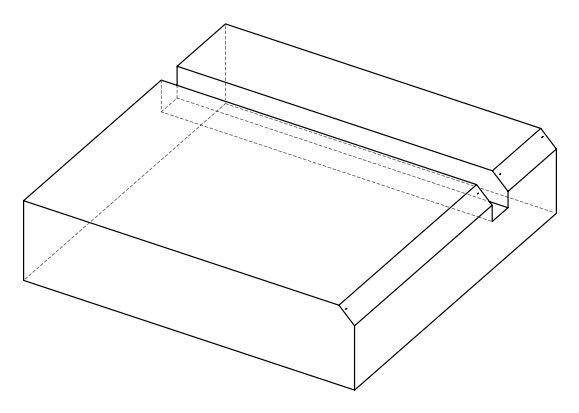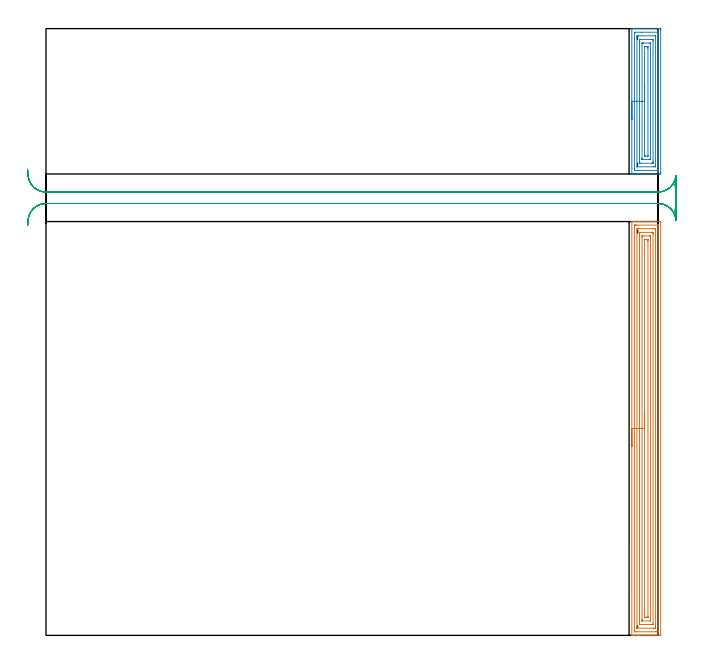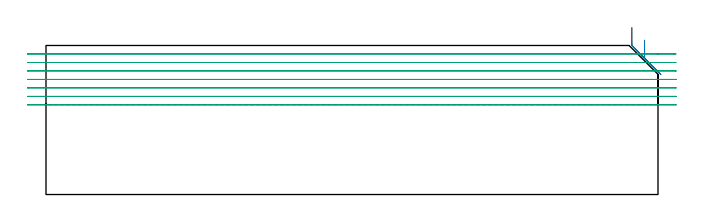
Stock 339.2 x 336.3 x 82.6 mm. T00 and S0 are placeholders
(PLAN: 3 operations, 1 tool changes, 26.3 min)
(1 AREA_MILL | FG_CHAMFER_SURFACE | UGT0205_001 | 11.3 min | 30309 mm3)
(2 AREA_MILL_1 | FG_CHAMFER_SURFACE_1 | UGT0205_001 | 4.16 min | 11263 mm3)
(3 MILL_RECTANGULAR_SLOT | SLOT_RECTANGULAR | UGT0201_094 | Follow Part, ap 5, ae 75% | 10.81 min | 291664 mm3)
(TOOL UGT0205_001 | Chamfer Mill 20 x 3 x 45 deg. | D20 FL50 Z2)
(TOOL UGT0201_094 | End mill 20 mm | D20 FL38 Z4)
(OP 1 AREA_MILL)
G17 G21 G94 G90
T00 M6
G54
G17 G0 G90 X324.7 Y104.7 S1061 M3
G43 Z92.6 H0
G94 G1 Y104.738 Z91.728 F250.
Y104.852 Z90.864
Y105.041 Z90.012
Y105.303 Z89.18
Y105.637 Z88.374
Y106.04 Z87.6
Y106.508 Z86.864
Y107.04 Z86.172
Y107.629 Z85.529
Y108.272 Z84.94
Y108.964 Z84.408
Y109.7 Z83.94
Y110.474 Z83.537
Y111.28 Z83.203
Y112.112 Z82.941
Y112.963 Z82.752
Y113.828 Z82.638
Y114.7 Z82.6
Y229.254
X324.703 Y229.392 Z82.588
X324.715 Y229.4 Z82.576
X325.019 Z82.28
X325.491 Z81.808
X326.07 Z81.225
X328.128 Z79.17
X328.722 Z78.572
X329.309 Z77.986
X340.214 Z67.083
X340.513 Y229.397 Z66.784
X340.692 Y229.39 Z66.605
X340.699 Y229.21 Z66.599
X340.7 Y228.808 Z66.6
Y0.993
X340.699 Y0.592 Z66.601
X340.694 Y0.107 Z66.603
X340.691 Y0.009 Z66.606
X340.214 Y0. Z67.083
X328.722 Z78.572
X328.128 Z79.17
X327.838 Z79.459
X326.07 Z81.225
X325.491 Z81.808
X325.186 Z82.113
X325.018 Z82.281
X324.714 Y0.007 Z82.577
X324.703 Y0.009 Z82.588
X324.7 Y0.146 Z82.6
Y114.7
X326.114 Z81.186
Y227.025
X326.116 Y227.237 Z81.184
X326.119 Y227.342 Z81.181
X326.121 Y227.386 Z81.179
X326.212 Y227.39 Z81.088
X326.585 Y227.398 Z80.715
X326.954 Y227.399 Z80.346
X327.467 Y227.4 Z79.833
X338.959 Z68.341
X339.172 Y227.396 Z68.128
X339.266 Y227.392 Z68.034
X339.279 Y227.389 Z68.021
X339.281 Y227.376 Z68.019
X339.284 Y227.333 Z68.016
X339.285 Y227.245 Z68.015
X339.286 Y227.07 Z68.014
Y2.375
X339.284 Y2.163 Z68.016
X339.281 Y2.058 Z68.019
X339.279 Y2.014 Z68.021
X339.188 Y2.01 Z68.112
X338.815 Y2.002 Z68.485
X338.446 Y2. Z68.854
X337.933 Z69.367
X326.441 Z80.859
X326.228 Y2.004 Z81.072
X326.134 Y2.008 Z81.166
X326.121 Y2.011 Z81.179
X326.119 Y2.024 Z81.181
X326.116 Y2.067 Z81.184
X326.115 Y2.155 Z81.185
X326.114 Y2.33 Z81.186
Y114.7
X327.528 Z79.772
X327.529 Y224.663 Z79.771
X327.533 Y225.242 Z79.767
X327.535 Y225.389 Z79.765
X327.685 Y225.397 Z79.615
X327.838 Y225.399 Z79.462
X328.566 Y225.4 Z78.734
X337.562 Z69.738
X337.718 Y225.398 Z69.582
X337.822 Y225.394 Z69.478
X337.857 Y225.39 Z69.443
X337.865 Y225.38 Z69.435
X337.868 Y225.346 Z69.432
X337.87 Y225.242 Z69.43
X337.871 Y224.93 Z69.429
X337.872 Y224.351 Z69.428
X337.871 Y4.737 Z69.429
X337.867 Y4.158 Z69.433
X337.864 Y4.011 Z69.436
X337.715 Y4.003 Z69.585
X337.562 Y4.001 Z69.738
X336.834 Y4. Z70.466
X327.838 Z79.462
X327.682 Y4.002 Z79.618
X327.578 Y4.006 Z79.722
X327.543 Y4.01 Z79.757
X327.535 Y4.02 Z79.765
X327.533 Y4.054 Z79.767
X327.53 Y4.158 Z79.77
X327.529 Y4.47 Z79.771
X327.528 Y5.049 Z79.772
Y114.7
X328.943 Z78.357
Y222.568
X328.945 Y223.235 Z78.355
X328.947 Y223.332 Z78.353
X328.949 Y223.383 Z78.351
X328.988 Y223.39 Z78.312
X329.665 Y223.4 Z77.635
X335.853 Z71.447
X336.223 Y223.396 Z71.077
X336.407 Y223.392 Z70.893
X336.448 Y223.39 Z70.852
X336.451 Y223.361 Z70.849
X336.453 Y223.306 Z70.847
X336.457 Y222.791 Z70.843
Y222.568
Y6.832
X336.455 Y6.165 Z70.845
X336.453 Y6.068 Z70.847
X336.451 Y6.017 Z70.849
X336.412 Y6.01 Z70.888
X335.735 Y6. Z71.565
X329.547 Z77.753
X329.177 Y6.004 Z78.123
X328.993 Y6.008 Z78.307
X328.952 Y6.01 Z78.348
X328.949 Y6.039 Z78.351
X328.947 Y6.094 Z78.353
X328.943 Y6.609 Z78.357
Y6.832
Y114.7
X330.357 Z76.943
Y220.919
X330.358 Y221.054 Z76.942
X330.362 Y221.322 Z76.938
X330.364 Y221.391 Z76.936
X330.377 Y221.394 Z76.923
X330.414 Y221.398 Z76.886
X330.49 Y221.399 Z76.81
X330.764 Y221.4 Z76.536
X334.3 Z73.
X334.91 Y221.399 Z72.39
X334.997 Y221.398 Z72.303
X335.022 Y221.395 Z72.278
X335.031 Y221.392 Z72.269
X335.036 Y221.366 Z72.264
X335.04 Y221.188 Z72.26
X335.043 Y220.919 Z72.257
Y220.785
Y8.481
X335.042 Y8.346 Z72.258
X335.038 Y8.078 Z72.262
X335.036 Y8.009 Z72.264
X335.023 Y8.006 Z72.277
X334.986 Y8.003 Z72.314
X334.91 Y8.001 Z72.39
X330.49 Z76.81
X330.403 Y8.002 Z76.897
X330.378 Y8.005 Z76.922
X330.369 Y8.008 Z76.931
X330.364 Y8.034 Z76.936
X330.36 Y8.212 Z76.94
X330.357 Y8.481 Z76.943
Y8.615
Y114.7
X331.771 Z75.529
X331.772 Y219.002 Z75.528
X331.773 Y219.248 Z75.527
X331.777 Y219.369 Z75.523
X331.779 Y219.39 Z75.521
X331.808 Y219.394 Z75.492
X331.865 Y219.399 Z75.435
X332.258 Y219.4 Z75.042
X332.748 Y219.399 Z74.552
X333.142 Y219.396 Z74.158
X333.536 Y219.39 Z73.764
X333.622 Y219.375 Z73.678
X333.625 Y219.296 Z73.675
X333.628 Y219.166 Z73.672
X333.629 Y219.002 Z73.671
Y218.511
X333.628 Y10.398 Z73.672
X333.627 Y10.152 Z73.673
X333.623 Y10.031 Z73.677
X333.621 Y10.01 Z73.679
X333.592 Y10.006 Z73.708
X333.535 Y10.001 Z73.765
X333.142 Y10. Z74.158
X332.652 Y10.001 Z74.648
X332.258 Y10.004 Z75.042
X331.864 Y10.01 Z75.436
X331.778 Y10.025 Z75.522
X331.775 Y10.104 Z75.525
X331.772 Y10.234 Z75.528
X331.771 Y10.398 Z75.529
Y10.889
Y114.7
Y115.572 Z75.567
Y116.436 Z75.681
Y117.288 Z75.87
Y118.12 Z76.132
Y118.926 Z76.466
Y119.7 Z76.869
Y120.436 Z77.337
Y121.128 Z77.868
Y121.771 Z78.458
Y122.36 Z79.101
Y122.891 Z79.793
Y123.36 Z80.529
Y123.763 Z81.303
Y124.097 Z82.109
Y124.359 Z82.941
Y124.548 Z83.792
Y124.662 Z84.657
Y124.7 Z85.529
G0 Z92.6
M5
M2
(OP 2 AREA_MILL_1)
G17 G21 G94 G90
T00 M6
G54
G17 G0 G90 X324.7 Y286. S1061 M3
G43 Z92.6 H0
G94 G1 Y286.038 Z91.728 F250.
Y286.152 Z90.863
Y286.341 Z90.012
Y286.603 Z89.18
Y286.937 Z88.374
Y287.34 Z87.6
Y287.808 Z86.864
Y288.34 Z86.172
Y288.929 Z85.529
Y289.572 Z84.939
Y290.264 Z84.408
Y291. Z83.94
Y291.774 Z83.537
Y292.58 Z83.203
Y293.412 Z82.941
Y294.264 Z82.752
Y295.128 Z82.638
Y296. Z82.6
Y336.145
X324.703 Y336.291 Z82.588
X324.715 Y336.293 Z82.576
X325.037 Y336.3 Z82.262
X325.457 Z81.842
X326.07 Z81.224
X327.261 Z80.036
X327.838 Z79.456
X336.091 Z71.206
X339.33 Z67.967
X339.619 Z67.678
X340.214 Y336.296 Z67.084
X340.692 Y336.291 Z66.606
X340.695 Y336.185 Z66.603
X340.699 Y335.699 Z66.601
X340.7 Y335.208 Z66.6
Y256.702
X340.699 Y256.301 Z66.601
X340.695 Y255.815 Z66.603
X340.692 Y255.709 Z66.606
X340.214 Y255.7 Z67.084
X328.434 Z78.861
X327.838 Z79.456
X327.261 Z80.036
X326.954 Z80.342
X326.377 Z80.919
X326.07 Z81.224
X325.457 Z81.842
X325.037 Z82.262
X324.715 Z82.575
X324.702 Y255.708 Z82.588
X324.7 Y255.855 Z82.6
Y296.
X326.114 Z81.186
Y333.915
X326.115 Y334.127 Z81.185
X326.118 Y334.232 Z81.182
X326.121 Y334.277 Z81.179
X326.192 Y334.29 Z81.108
X326.574 Y334.298 Z80.726
X330.204 Y334.3 Z77.096
X338.949 Y334.299 Z68.351
X339.17 Y334.295 Z68.13
X339.267 Y334.29 Z68.033
X339.284 Y333.961 Z68.016
X339.285 Y333.915 Z68.015
X339.286 Y333.067 Z68.014
Y258.085
X339.285 Y257.873 Z68.015
X339.282 Y257.768 Z68.018
X339.279 Y257.723 Z68.021
X339.208 Y257.71 Z68.092
X338.826 Y257.702 Z68.474
X335.196 Y257.7 Z72.104
X326.451 Y257.701 Z80.849
X326.23 Y257.705 Z81.07
X326.133 Y257.71 Z81.167
X326.116 Y258.039 Z81.184
X326.115 Y258.085 Z81.185
X326.114 Y258.933 Z81.186
Y296.
X327.529 Z79.771
Y331.239
X327.53 Y331.55 Z79.77
X327.534 Y332.131 Z79.766
X327.536 Y332.278 Z79.764
X327.678 Y332.293 Z79.622
X327.838 Y332.296 Z79.462
X328.555 Y332.3 Z78.745
X337.562 Y332.299 Z69.738
X337.729 Y332.295 Z69.571
X337.84 Y332.29 Z69.46
X337.866 Y332.286 Z69.434
X337.867 Y332.272 Z69.433
X337.87 Y332.235 Z69.43
X337.871 Y332.131 Z69.429
Y260.761
Y260.45
X337.866 Y259.869 Z69.434
X337.865 Y259.722 Z69.435
X337.722 Y259.707 Z69.578
X337.562 Y259.704 Z69.738
X336.845 Y259.7 Z70.455
X327.838 Y259.701 Z79.462
X327.671 Y259.705 Z79.629
X327.56 Y259.71 Z79.74
X327.534 Y259.714 Z79.766
X327.533 Y259.728 Z79.767
X327.531 Y259.765 Z79.769
X327.529 Y259.869 Z79.771
Y296.
X328.943 Z78.357
Y329.454
X328.944 Y330.123 Z78.356
X328.946 Y330.219 Z78.354
X328.95 Y330.275 Z78.35
X328.956 Y330.29 Z78.344
X328.978 Y330.293 Z78.322
X329.187 Y330.297 Z78.113
X329.606 Y330.3 Z77.694
X335.84 Z71.46
X336.224 Y330.295 Z71.076
X336.416 Y330.29 Z70.884
X336.451 Y330.284 Z70.849
X336.454 Y330.252 Z70.846
X336.455 Y330.197 Z70.845
X336.457 Y329.677 Z70.843
Y329.454
Y262.546
X336.456 Y261.877 Z70.844
X336.454 Y261.781 Z70.846
X336.451 Y261.725 Z70.849
X336.444 Y261.71 Z70.856
X336.422 Y261.707 Z70.878
X336.213 Y261.702 Z71.087
X335.794 Y261.7 Z71.506
X329.56 Z77.74
X329.176 Y261.705 Z78.124
X328.984 Y261.71 Z78.316
X328.949 Y261.716 Z78.351
X328.946 Y261.748 Z78.354
X328.945 Y261.803 Z78.355
X328.943 Y262.323 Z78.357
Y262.546
Y296.
X330.357 Z76.943
X330.358 Y327.939 Z76.942
X330.362 Y328.208 Z76.938
X330.364 Y328.279 Z76.936
X330.376 Y328.29 Z76.924
X330.412 Y328.295 Z76.888
X330.49 Y328.298 Z76.81
X330.75 Y328.3 Z76.55
X331.374 Z75.926
X334.286 Z73.014
X334.91 Y328.299 Z72.39
X334.999 Y328.298 Z72.301
X335.025 Y328.295 Z72.275
X335.033 Y328.292 Z72.267
X335.036 Y328.252 Z72.264
X335.041 Y328.074 Z72.259
X335.043 Y327.805 Z72.257
Y327.67
X335.042 Y264.061 Z72.258
X335.038 Y263.792 Z72.262
X335.036 Y263.721 Z72.264
X335.024 Y263.71 Z72.276
X334.988 Y263.705 Z72.312
X334.91 Y263.702 Z72.39
X334.65 Y263.7 Z72.65
X334.026 Z73.274
X331.114 Z76.186
X330.49 Y263.701 Z76.81
X330.401 Y263.702 Z76.899
X330.376 Y263.705 Z76.924
X330.367 Y263.708 Z76.933
X330.364 Y263.748 Z76.936
X330.36 Y263.926 Z76.94
X330.357 Y264.195 Z76.943
Y264.33
Y296.
X331.771 Z75.529
X331.772 Y326.132 Z75.528
X331.773 Y326.254 Z75.527
X331.776 Y326.283 Z75.524
X331.778 Y326.29 Z75.522
X331.79 Y326.293 Z75.51
X331.849 Y326.298 Z75.451
X333.142 Y326.299 Z74.158
X333.618 Y326.298 Z73.682
X333.624 Y326.293 Z73.676
X333.626 Y326.29 Z73.674
X333.628 Y325.886 Z73.672
X333.629 Y325.395 Z73.671
X333.628 Y265.868 Z73.672
X333.627 Y265.746 Z73.673
X333.624 Y265.717 Z73.676
X333.622 Y265.71 Z73.678
X333.61 Y265.707 Z73.69
X333.551 Y265.701 Z73.749
X332.258 Z75.042
X331.782 Y265.702 Z75.518
X331.777 Y265.707 Z75.523
X331.774 Y265.71 Z75.526
X331.772 Y266.114 Z75.528
X331.771 Y266.605 Z75.529
Y296.
Y296.872 Z75.567
Y297.736 Z75.681
Y298.588 Z75.87
Y299.42 Z76.132
Y300.226 Z76.466
Y301. Z76.869
Y301.736 Z77.337
Y302.428 Z77.868
Y303.071 Z78.458
Y303.66 Z79.101
Y304.192 Z79.793
Y304.66 Z80.529
Y305.063 Z81.303
Y305.397 Z82.109
Y305.659 Z82.941
Y305.848 Z83.792
Y305.962 Z84.657
Y306. Z85.529
G0 Z92.6
M5
M2
(OP 3 MILL_RECTANGULAR_SLOT)
G17 G21 G94 G90
T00 M6
G54
G17 G0 G90 X-10.202 Y227.183 S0 M3
G43 Z92.6 H0
Z77.9
G94 G1 X-9.97 Y230.174 F250.
G2 X0. Y239.4 R10. F500.
G1 X339.2
G2 X347.86 Y234.4 R10.
G3 X349.2 Y239.4 R10.
G1 Y245.7
G3 X347.86 Y250.7 R10.
G2 X339.2 Y245.7 R10.
G1 X0.
G2 X-9.97 Y254.926 R10.
G1 X-10.202 Y257.917 F250.
G0 Y227.183 Z73.2
G1 X-9.97 Y230.174
G2 X0. Y239.4 R10. F500.
G1 X339.2
G2 X348.376 Y233.376 R10.
G3 X349.2 Y237.352 R10.
G1 Y247.73
G3 X348.372 Y251.715 R10.
G2 X339.2 Y245.7 R10.
G1 X0.
G2 X-9.97 Y254.926 R10.
G1 X-10.202 Y257.917 F250.
G0 Y227.183 Z68.5
G1 X-9.97 Y230.174
G2 X0. Y239.4 R10. F500.
G1 X339.2
G2 X349.063 Y231.052 R10.
G1 X349.092 Y231.048
G3 X349.2 Y232.512 R10.
G1 Y252.623
G3 X349.095 Y254.068 R10.
G1 X349.065 Y254.064
G2 X339.2 Y245.7 R10.
G1 X0.
G2 X-9.97 Y254.926 R10.
G1 X-10.202 Y257.917 F250.
G0 Y227.183 Z63.8
G1 X-9.97 Y230.174
G2 X0. Y239.4 R10. F500.
G1 X339.2
G2 X349.17 Y230.174 R10.
G1 X349.2
Y254.926
X349.17
G2 X339.2 Y245.7 R10.
G1 X0.
G2 X-9.97 Y254.926 R10.
G1 X-10.202 Y257.917 F250.
G0 Y227.183 Z59.1
G1 X-9.97 Y230.174
G2 X0. Y239.4 R10. F500.
G1 X339.2
G2 X349.17 Y230.174 R10.
G1 X349.2
Y254.926
X349.17
G2 X339.2 Y245.7 R10.
G1 X0.
G2 X-9.97 Y254.926 R10.
G1 X-10.202 Y257.917 F250.
G0 Y227.183 Z54.4
G1 X-9.97 Y230.174
G2 X0. Y239.4 R10. F500.
G1 X339.2
G2 X349.17 Y230.174 R10.
G1 X349.2
Y254.926
X349.17
G2 X339.2 Y245.7 R10.
G1 X0.
G2 X-9.97 Y254.926 R10.
G1 X-10.202 Y257.917 F250.
G0 Y227.183 Z49.7
G1 X-9.97 Y230.174
G2 X0. Y239.4 R10. F500.
G1 X339.2
G2 X349.17 Y230.174 R10.
G1 X349.2
Y254.926
X349.17
G2 X339.2 Y245.7 R10.
G1 X0.
G2 X-9.97 Y254.926 R10.
G1 X-10.202 Y257.917 F250.
G0 Z92.6
M5
M2
